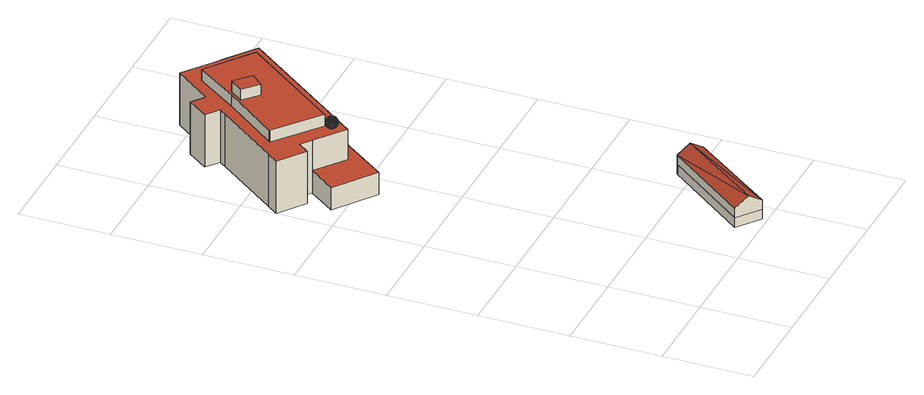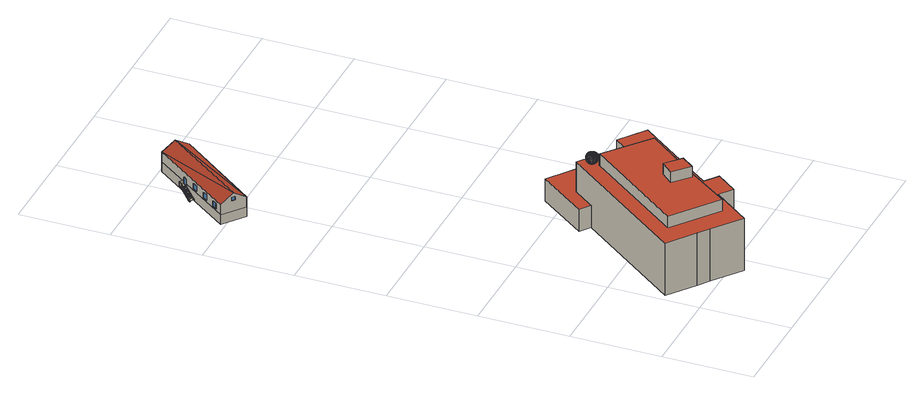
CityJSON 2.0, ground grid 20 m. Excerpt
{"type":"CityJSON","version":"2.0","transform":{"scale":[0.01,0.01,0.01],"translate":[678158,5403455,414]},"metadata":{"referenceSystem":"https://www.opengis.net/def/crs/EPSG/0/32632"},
"CityObjects":{
"building1":{"type":"Building","attributes":{"measuredHeight":6.51},"children":["building1-1"],"geometry":[{"type":"MultiSurface","lod":"3","boundaries":[[[0,1,2]],[[1,3,4]],[[5,4,3]],[[4,2,1]],[[6,7,8,9]],[[10,11,12,13]],[[14,15,16,17]],[[18,19,20,21]],[[22,23,24,25]],[[26,27,28,29,30]],[[31,32,33,34]],[[35,36,37,38]],[[39,40,41,42,43]],[[44,45,46,47]],[[48,49,50,51]],[[28,27,52,53,51,50,40,39]],[[54,55,49,48]],[[53,52,55,54]],[[3,49,55,5]],[[0,50,49,3,1],[14,19,18,15]],[[2,52,27,26,41,40,50,0],[10,7,6,11],[31,23,22,32],[36,35,45,44]],[[5,55,52,2,4]],[[42,30,29,43]],[[20,17,16,21]],[[8,13,12,9]],[[24,34,33,25]],[[37,47,46,38]],[[53,54,48,51]],[[19,14,17,20]],[[7,10,13,8]],[[23,31,34,24]],[[41,26,30,42]],[[36,44,47,37]],[[15,18,21,16]],[[11,6,9,12]],[[45,35,38,46]],[[28,39,43,29]],[[32,22,25,33]]],"semantics":{"surfaces":[{"type":"RoofSurface","klumMaterialClass":"Ceramic","klumMaterialIndex":"D201","materialUncertainty":0.3},{"type":"WallSurface"},{"type":"WallSurface","klumMaterialClass":"Brick","klumMaterialIndex":"B001","materialUncertainty":0.5},{"type":"WallSurface","klumMaterialClass":"Plaster","klumMaterialIndex":"I202","materialUncertainty":0.3},{"type":"Window","paneMaterialClass":"Glass"},{"type":"GroundSurface"},{"type":"OuterCeilingSurface"},{"type":"OuterFloorSurface"}],"values":[0,0,0,0,1,1,1,1,1,1,1,1,1,1,2,2,2,2,3,3,3,3,4,4,4,4,4,5,6,6,6,6,6,7,7,7,7,7]}}]},
"building1-1":{"type":"BuildingInstallation","attributes":{"@cityeditor:layer":"Unclassified.LoD3","materialClass":"Metal","materialName":"Aluminium","materialUncertainty":0.5,"relationToConstruction":"outside"},"parents":["building1"],"geometry":[{"type":"MultiSurface","lod":"3","boundaries":[[[56,57,28,58]],[[57,59,60,61]],[[59,62,63,64]],[[61,57,56,65,66,67,68,69,70,71,72,73,74,75,76,77,78,79,80]],[[64,81,82,28,57,59]],[[83,84,81,64,85]],[[61,39,28,57]],[[59,60,86,87,88,89,90,91,92,93,94,95,96,97,98,99,100,101,62]],[[102,95,94,93,92,91,90,89,88,87,86,60,85,103,104,105,106]],[[101,107,63,62]],[[85,64,63,107,108,109,110,102,106,105,104,103]],[[111,110,109,99,98]],[[99,109,108,100]],[[110,111,95,102]],[[85,60,59,64]],[[112,65,56,58]],[[67,113,114,115,68]],[[112,58,28,39,116,114,113,117]],[[71,116,39,61,80,79,78,77,76,75,74,73,72]],[[113,67,66,117]],[[100,108,107,101]],[[115,114,116,71]],[[117,66,65,112]],[[104,118,119,120,121,103]],[[122,123,124,105,106]],[[125,126,76,90]],[[127,125,90,128]],[[129,127,128,130]],[[128,90,76,130]],[[126,129,130,76]],[[127,129,126,125]],[[131,132,88,133]],[[132,134,78,88]],[[131,135,134,132]],[[135,131,133,136]],[[134,135,136,78]],[[133,88,78,136]],[[137,138,139,140]],[[139,94,72,140]],[[138,137,141,142]],[[138,142,94,139]],[[142,141,72,94]],[[141,137,140,72]],[[143,144,145,146]],[[145,93,73,146]],[[144,143,147,148]],[[148,147,73,93]],[[147,143,146,73]],[[144,148,93,145]],[[69,97,96,70]],[[95,111,115,71,70,96]],[[98,68,115,111]],[[97,69,68,98]],[[98,97,96,95,111]],[[69,68,115,71,70]],[[149,86,80,150]],[[151,152,150,80]],[[152,153,149,150]],[[153,152,151,154]],[[153,154,86,149]],[[154,151,80,86]],[[155,156,87,157]],[[156,158,79,87]],[[158,159,160,79]],[[155,159,158,156]],[[159,155,157,160]],[[157,87,79,160]],[[161,162,163,77]],[[162,164,165,163]],[[165,89,77,163]],[[164,166,89,165]],[[166,161,77,89]],[[164,162,161,166]],[[167,168,75,91]],[[169,170,168,167]],[[168,170,171,75]],[[170,169,172,171]],[[172,91,75,171]],[[169,167,91,172]],[[173,174,92,175]],[[176,177,178,74]],[[175,92,74,178]],[[177,173,175,178]],[[173,177,176,174]],[[174,176,74,92]],[[84,83,121,120]],[[124,123,119,118]]]}]},
"building2":{"type":"Building","attributes":{"measuredHeight":17.6},"children":["building2-1"],"geometry":[{"type":"MultiSurface","lod":"3","boundaries":[[[179,180,181,182,183,184,185,186,187,188,189,190,191,192,193,194,195,196,197,198,199,200,194,193]],[[201,202,203,204,205,206]],[[207,208,209,210,211,212,213],[214,215,216,217]],[[218,219,220,221]],[[222,223,189,188]],[[224,225,205,204]],[[226,222,188,187]],[[227,228,202,201]],[[229,226,187,186]],[[223,230,190,189]],[[230,231,191,190]],[[232,233,180,179]],[[231,234,192,191]],[[234,235,193,192]],[[235,232,179,193]],[[233,236,181,180]],[[197,212,211,198]],[[209,200,199,210]],[[215,214,219,218]],[[194,200,209,208]],[[196,195,207,213]],[[216,215,218,221]],[[195,194,208,207]],[[237,227,201,206]],[[186,185,203,202,228,229]],[[184,183,238,224,204]],[[225,237,206,205]],[[204,203,185,184]],[[239,238,183,182]],[[236,239,182,181]],[[199,198,211,210]],[[217,216,221,220]],[[197,196,213,212]],[[214,217,220,219]],[[224,238,239,236,233,232,235,234,231,230,223,222,226,229,228,227,237,225]]],"semantics":{"surfaces":[{"type":"RoofSurface"},{"type":"WallSurface"},{"type":"WallSurface","klumMaterialClass":"Plaster","klumMaterialIndex":"I101","materialUncertainty":0.5},{"type":"WallSurface","klumMaterialClass":"Plaster","klumMaterialIndex":"I101","materialUncertainty":0.3},{"type":"GroundSurface"}],"values":[0,0,0,0,1,1,1,1,1,1,1,1,1,1,1,1,1,1,1,1,1,1,1,2,2,3,2,3,3,3,2,2,2,2,4]}}]},
"building2-1":{"type":"BuildingInstallation","attributes":{"materialClass":"Metal","materialName":"Aluminium","materialUncertainty":0.3,"relationToConstruction":"outside"},"parents":["building2"],"geometry":[{"type":"MultiSurface","lod":"3","boundaries":[[[240,241,242]],[[240,243,241]],[[240,244,243]],[[240,245,244]],[[240,246,245]],[[240,247,246]],[[240,248,247]],[[240,249,248]],[[240,250,249]],[[240,251,250]],[[240,252,251]],[[240,253,252]],[[240,254,253]],[[240,255,254]],[[240,256,255]],[[240,257,256]],[[240,258,257]],[[240,259,258]],[[240,260,259]],[[240,261,260]],[[240,262,261]],[[240,263,262]],[[240,264,263]],[[240,265,264]],[[240,266,265]],[[240,267,266]],[[240,268,267]],[[240,269,268]],[[240,270,269]],[[240,271,270]],[[240,272,271]],[[240,242,272]],[[242,241,273,274]],[[241,243,275,273]],[[243,244,276,275]],[[244,245,277,276]],[[245,246,278,277]],[[246,247,279,278]],[[247,248,280,279]],[[248,249,281,280]],[[249,250,282,281]],[[250,251,283,282]],[[251,252,284,283]],[[252,253,285,284]],[[253,254,286,285]],[[254,255,287,286]],[[255,256,288,287]],[[256,257,289,288]],[[257,258,290,289]],[[258,259,291,290]],[[259,260,292,291]],[[260,261,293,292]],[[261,262,294,293]],[[262,263,295,294]],[[263,264,296,295]],[[264,265,297,296]],[[265,266,298,297]],[[266,267,299,298]],[[267,268,300,299]],[[268,269,301,300]],[[269,270,302,301]],[[270,271,303,302]],[[271,272,304,303]],[[272,242,274,304]],[[274,273,305,306]],[[273,275,307,305]],[[275,276,308,307]],[[276,277,309,308]],[[277,278,310,309]],[[278,279,311,310]],[[279,280,312,311]],[[280,281,313,312]],[[281,282,314,313]],[[282,283,315,314]],[[283,284,316,315]],[[284,285,317,316]],[[285,286,318,317]],[[286,287,319,318]],[[287,288,320,319]],[[288,289,321,320]],[[289,290,322,321]],[[290,291,323,322]],[[291,292,324,323]],[[292,293,325,324]],[[293,294,326,325]],[[294,295,327,326]],[[295,296,328,327]],[[296,297,329,328]],[[297,298,330,329]],[[298,299,331,330]],[[299,300,332,331]],[[300,301,333,332]],[[301,302,334,333]],[[302,303,335,334]],[[303,304,336,335]],[[304,274,306,336]],[[306,305,337,338]],[[305,307,339,337]],[[307,308,340,339]],[[308,309,341,340]],[[309,310,342,341]],[[310,311,343,342]],[[311,312,344,343]],[[312,313,345,344]],[[313,314,346,345]],[[314,315,347,346]],[[315,316,348,347]],[[316,317,349,348]],[[317,318,350,349]],[[318,319,351,350]],[[319,320,352,351]],[[320,321,353,352]],[[321,322,354,353]],[[322,323,355,354]],[[323,324,356,355]],[[324,325,357,356]],[[325,326,358,357]],[[326,327,359,358]],[[327,328,360,359]],[[328,329,361,360]],[[329,330,362,361]],[[330,331,363,362]],[[331,332,364,363]],[[332,333,365,364]],[[333,334,366,365]],[[334,335,367,366]],[[335,336,368,367]],[[336,306,338,368]],[[338,337,369,370]],[[337,339,371,369]],[[339,340,372,371]],[[340,341,373,372]],[[341,342,374,373]],[[342,343,375,374]],[[343,344,376,375]],[[344,345,377,376]],[[345,346,378,377]],[[346,347,379,378]],[[347,348,380,379]],[[348,349,381,380]],[[349,350,382,381]],[[350,351,383,382]],[[351,352,384,383]],[[352,353,385,384]],[[353,354,386,385]],[[354,355,387,386]],[[355,356,388,387]],[[356,357,389,388]],[[357,358,390,389]],[[358,359,391,390]],[[359,360,392,391]],[[360,361,393,392]],[[361,362,394,393]],[[362,363,395,394]],[[363,364,396,395]],[[364,365,397,396]],[[365,366,398,397]],[[366,367,399,398]],[[367,368,400,399]],[[368,338,370,400]],[[370,369,401,402]],[[369,371,403,401]],[[371,372,404,403]],[[372,373,405,404]],[[373,374,406,405]],[[374,375,407,406]],[[375,376,408,407]],[[376,377,409,408]],[[377,378,410,409]],[[378,379,411,410]],[[379,380,412,411]],[[380,381,413,412]],[[381,382,414,413]],[[382,383,415,414]],[[383,384,416,415]],[[384,385,417,416]],[[385,386,418,417]],[[386,387,419,418]],[[387,388,420,419]],[[388,389,421,420]],[[389,390,422,421]],[[390,391,423,422]],[[391,392,424,423]],[[392,393,425,424]],[[393,394,426,425]],[[394,395,427,426]],[[395,396,428,427]],[[396,397,429,428]],[[397,398,430,429]],[[398,399,431,430]],[[399,400,432,431]],[[400,370,402,432]],[[402,401,433,434]],[[401,403,435,433]],[[403,404,436,435]],[[404,405,437,436]],[[405,406,438,437]],[[406,407,439,438]],[[407,408,440,439]],[[408,409,441,440]],[[409,410,442,441]],[[410,411,443,442]],[[411,412,444,443]],[[412,413,445,444]],[[413,414,446,445]],[[414,415,447,446]],[[415,416,448,447]],[[416,417,449,448]],[[417,418,450,449]],[[418,419,451,450]],[[419,420,452,451]],[[420,421,453,452]],[[421,422,454,453]],[[422,423,455,454]],[[423,424,456,455]],[[424,425,457,456]],[[425,426,458,457]],[[426,427,459,458]],[[427,428,460,459]],[[428,429,461,460]],[[429,430,462,461]],[[430,431,463,462]],[[431,432,464,463]],[[432,402,434,464]],[[434,433,465,466]],[[433,435,467,465]],[[435,436,468,467]],[[436,437,469,468]],[[437,438,470,469]],[[438,439,471,470]],[[439,440,472,471]],[[440,441,473,472]],[[441,442,474,473]],[[442,443,475,474]],[[443,444,476,475]],[[444,445,477,476]],[[445,446,478,477]],[[446,447,479,478]],[[447,448,480,479]],[[448,449,481,480]],[[449,450,482,481]],[[450,451,483,482]],[[451,452,484,483]],[[452,453,485,484]],[[453,454,486,485]],[[454,455,487,486]],[[455,456,488,487]],[[456,457,489,488]],[[457,458,490,489]],[[458,459,491,490]],[[459,460,492,491]],[[460,461,493,492]],[[461,462,494,493]],[[462,463,495,494]],[[463,464,496,495]],[[464,434,466,496]],[[466,465,497,498]],[[465,467,499,497]],[[467,468,500,499]],[[468,469,501,500]],[[469,470,502,501]],[[470,471,503,502]],[[471,472,504,503]],[[472,473,505,504]],[[473,474,506,505]],[[474,475,507,506]],[[475,476,508,507]],[[476,477,509,508]],[[477,478,510,509]],[[478,479,511,510]],[[479,480,512,511]],[[480,481,513,512]],[[481,482,514,513]],[[482,483,515,514]],[[483,484,516,515]],[[484,485,517,516]],[[485,486,518,517]],[[486,487,519,518]],[[487,488,520,519]],[[488,489,521,520]],[[489,490,522,521]],[[490,491,523,522]],[[491,492,524,523]],[[492,493,525,524]],[[493,494,526,525]],[[494,495,527,526]],[[495,496,528,527]],[[496,466,498,528]],[[498,497,529,530]],[[497,499,531,529]],[[499,500,532,531]],[[500,501,533,532]],[[501,502,534,533]],[[502,503,535,534]],[[503,504,536,535]],[[504,505,537,536]],[[505,506,538,537]],[[506,507,539,538]],[[507,508,540,539]],[[508,509,541,540]],[[509,510,542,541]],[[510,511,543,542]],[[511,512,544,543]],[[512,513,545,544]],[[513,514,546,545]],[[514,515,547,546]],[[515,516,548,547]],[[516,517,549,548]],[[517,518,550,549]],[[518,519,551,550]],[[519,520,552,551]],[[520,521,553,552]],[[521,522,554,553]],[[522,523,555,554]],[[523,524,556,555]],[[524,525,557,556]],[[525,526,558,557]],[[526,527,559,558]],[[527,528,560,559]],[[528,498,530,560]],[[530,529,561,562]],[[529,531,563,561]],[[531,532,564,563]],[[532,533,565,564]],[[533,534,566,565]],[[534,535,567,566]],[[535,536,568,567]],[[536,537,569,568]],[[537,538,570,569]],[[538,539,571,570]],[[539,540,572,571]],[[540,541,573,572]],[[541,542,574,573]],[[542,543,575,574]],[[543,544,576,575]],[[544,545,577,576]],[[545,546,578,577]],[[546,547,579,578]],[[547,548,580,579]],[[548,549,581,580]],[[549,550,582,581]],[[550,551,583,582]],[[551,552,584,583]],[[552,553,585,584]],[[553,554,586,585]],[[554,555,587,586]],[[555,556,588,587]],[[556,557,589,588]],[[557,558,590,589]],[[558,559,591,590]],[[559,560,592,591]],[[560,530,562,592]],[[562,561,593,594]],[[561,563,595,593]],[[563,564,596,595]],[[564,565,597,596]],[[565,566,598,597]],[[566,567,599,598]],[[567,568,600,599]],[[568,569,601,600]],[[569,570,602,601]],[[570,571,603,602]],[[571,572,604,603]],[[572,573,605,604]],[[573,574,606,605]],[[574,575,607,606]],[[575,576,608,607]],[[576,577,609,608]],[[577,578,610,609]],[[578,579,611,610]],[[579,580,612,611]],[[580,581,613,612]],[[581,582,614,613]],[[582,583,615,614]],[[583,584,616,615]],[[584,585,617,616]],[[585,586,618,617]],[[586,587,619,618]],[[587,588,620,619]],[[588,589,621,620]],[[589,590,622,621]],[[590,591,623,622]],[[591,592,624,623]],[[592,562,594,624]],[[594,593,625,626]],[[593,595,627,625]],[[595,596,628,627]],[[596,597,629,628]],[[597,598,630,629]],[[598,599,631,630]],[[599,600,632,631]],[[600,601,633,632]],[[601,602,634,633]],[[602,603,635,634]],[[603,604,636,635]],[[604,605,637,636]],[[605,606,638,637]],[[606,607,639,638]],[[607,608,640,639]],[[608,609,641,640]],[[609,610,642,641]],[[610,611,643,642]],[[611,612,644,643]],[[612,613,645,644]],[[613,614,646,645]],[[614,615,647,646]],[[615,616,648,647]],[[616,617,649,648]],[[617,618,650,649]],[[618,619,651,650]],[[619,620,652,651]],[[620,621,653,652]],[[621,622,654,653]],[[622,623,655,654]],[[623,624,656,655]],[[624,594,626,656]],[[626,625,657,658]],[[625,627,659,657]],[[627,628,660,659]],[[628,629,661,660]],[[629,630,662,661]],[[630,631,663,662]],[[631,632,664,663]],[[632,633,665,664]],[[633,634,666,665]],[[634,635,667,666]],[[635,636,668,667]],[[636,637,669,668]],[[637,638,670,669]],[[638,639,671,670]],[[639,640,672,671]],[[640,641,673,672]],[[641,642,674,673]],[[642,643,675,674]],[[643,644,676,675]],[[644,645,677,676]],[[645,646,678,677]],[[646,647,679,678]],[[647,648,680,679]],[[648,649,681,680]],[[649,650,682,681]],[[650,651,683,682]],[[651,652,684,683]],[[652,653,685,684]],[[653,654,686,685]],[[654,655,687,686]],[[655,656,688,687]],[[656,626,658,688]],[[658,657,689,690]],[[657,659,691,689]],[[659,660,692,691]],[[660,661,693,692]],[[661,662,694,693]],[[662,663,695,694]],[[663,664,696,695]],[[664,665,697,696]],[[665,666,698,697]],[[666,667,699,698]],[[667,668,700,699]],[[668,669,701,700]],[[669,670,702,701]],[[670,671,703,702]],[[671,672,704,703]],[[672,673,705,704]],[[673,674,706,705]],[[674,675,707,706]],[[675,676,708,707]],[[676,677,709,708]],[[677,678,710,709]],[[678,679,711,710]],[[679,680,712,711]],[[680,681,713,712]],[[681,682,714,713]],[[682,683,715,714]],[[683,684,716,715]],[[684,685,717,716]],[[685,686,718,717]],[[686,687,719,718]],[[687,688,720,719]],[[688,658,690,720]],[[690,689,721]],[[689,691,721]],[[691,692,721]],[[692,693,721]],[[693,694,721]],[[694,695,721]],[[695,696,721]],[[696,697,721]],[[697,698,721]],[[698,699,721]],[[699,700,721]],[[700,701,721]],[[701,702,721]],[[702,703,721]],[[703,704,721]],[[704,705,721]],[[705,706,721]],[[706,707,721]],[[707,708,721]],[[708,709,721]],[[709,710,721]],[[710,711,721]],[[711,712,721]],[[712,713,721]],[[713,714,721]],[[714,715,721]],[[715,716,721]],[[716,717,721]],[[717,718,721]],[[718,719,721]],[[719,720,721]],[[720,690,721]]]}]}
},
"vertices":[
[4869,1938,547],[4630,2118,739],[3480,77,547],[4392,2299,547],[3229,269,739],[2973,467,547],[4528,1481,349],[4528,1481,471],[4519,1488,471],[4519,1488,349],[4455,1384,471],[4455,1384,349],[4446,1391,349],[4446,1391,471],[4653,2101,629],[4653,2101,565],[4639,2082,565],[4639,2082,629],[4598,2143,565],[4598,2143,629],[4584,2124,629],[4584,2124,565],[4752,1782,349],[4752,1782,471],[4742,1789,471],[4742,1789,349],[4000,774,421],[4000,774,317],[4000,774,274],[3993,778,274],[3993,778,421],[4679,1684,471],[4679,1684,349],[4669,1692,349],[4669,1692,471],[4293,1166,349],[4293,1166,471],[4288,1170,471],[4288,1170,349],[4053,845,274],[4053,845,317],[4053,845,421],[4047,849,421],[4047,849,274],[4220,1068,471],[4220,1068,349],[4215,1072,349],[4215,1072,471],[4392,2299,88],[4392,2299,317],[4869,1938,317],[4869,1938,88],[3480,77,317],[3480,77,88],[2973,467,88],[2973,467,317],
[4007,768,249],[4007,768,274],[4000,774,249],[4082,712,274],[4135,783,274],[4060,839,274],[4082,712,249],[4090,707,249],[4090,707,274],[4057,834,249],[4236,1075,99],[4258,1104,99],[4258,1104,122],[4222,1055,122],[4222,1055,124],[4240,1079,124],[4222,1055,139],[4204,1032,154],[4186,1007,169],[4168,983,184],[4150,959,199],[4132,935,214],[4114,911,229],[4096,887,244],[4078,863,259],[4090,707,360],[4000,774,360],[4143,778,356],[4143,778,360],[4143,778,274],[4153,807,259],[4171,831,244],[4189,855,229],[4207,879,214],[4225,903,199],[4243,928,184],[4261,951,169],[4279,976,154],[4297,1000,139],[4315,1024,124],[4297,1000,124],[4297,1000,122],[4333,1048,122],[4333,1048,99],[4311,1019,99],[4132,779,249],[4322,1018,124],[4223,885,207],[4225,887,206],[4293,980,148],[4295,982,147],[4139,773,249],[4319,1013,99],[4340,1042,99],[4340,1042,124],[4333,1048,124],[4049,840,249],[4250,1109,99],[4250,1109,124],[4258,1104,124],[4232,1085,124],[4229,1080,99],[4225,887,288],[4225,887,292],[4223,885,293],[4223,885,289],[4295,982,232],[4293,980,234],[4293,980,230],[4225,903,197],[4150,959,197],[4207,879,197],[4207,879,199],[4132,935,197],[4132,935,199],[4171,831,227],[4189,855,227],[4171,831,229],[4114,911,227],[4096,887,227],[4096,887,229],[4204,1032,137],[4279,976,137],[4279,976,139],[4204,1032,139],[4222,1055,137],[4297,1000,137],[4186,1007,152],[4261,951,152],[4261,951,154],[4186,1007,154],[4204,1032,152],[4279,976,152],[4135,783,259],[4060,839,259],[4078,863,257],[4060,839,257],[4135,783,257],[4153,807,257],[4153,807,242],[4171,831,242],[4153,807,244],[4096,887,242],[4078,863,242],[4078,863,244],[4132,935,212],[4114,911,212],[4114,911,214],[4189,855,212],[4189,855,214],[4207,879,212],[4243,928,182],[4168,983,182],[4225,903,182],[4150,959,182],[4150,959,184],[4225,903,184],[4243,928,167],[4261,951,167],[4243,928,169],[4186,1007,167],[4168,983,167],[4168,983,169],
[1265,10854,1268],[224,9487,1268],[26,9226,1268],[606,8787,1268],[794,9036,1268],[1023,8855,1268],[1682,8353,1268],[3834,11182,1268],[3237,11634,1268],[2995,11817,1268],[2362,12296,1268],[1726,11459,1268],[1431,11681,1268],[1084,11225,1268],[1378,11003,1268],[1593,10840,1268],[2265,11773,1268],[3277,11003,1268],[1634,8842,1268],[1627,8834,1268],[652,9632,1268],[658,9640,1268],[2271,8668,554],[2049,8836,554],[1682,8353,554],[1023,8855,554],[569,8256,554],[1470,7588,554],[2265,11773,1539],[1593,10840,1539],[658,9640,1539],[652,9632,1539],[1627,8834,1539],[1634,8842,1539],[3277,11003,1539],[1500,10607,1539],[1721,10899,1539],[2076,10578,1539],[1830,10307,1539],[1721,10899,1790],[1500,10607,1790],[1830,10307,1790],[2076,10578,1790],[2995,11817,30],[2362,12296,30],[1023,8855,30],[569,8256,30],[3237,11634,30],[2271,8668,30],[2049,8836,30],[3834,11182,30],[1726,11459,30],[1431,11681,30],[1265,10854,30],[224,9487,30],[1084,11225,30],[1378,11003,30],[26,9226,30],[1470,7588,30],[794,9036,30],[606,8787,30],
[1615,8674,1268],[1640,8679,1271],[1641,8674,1271],[1639,8683,1271],[1636,8688,1271],[1633,8692,1271],[1629,8695,1271],[1625,8697,1271],[1620,8699,1271],[1615,8699,1271],[1610,8699,1271],[1605,8697,1271],[1601,8695,1271],[1597,8692,1271],[1594,8688,1271],[1591,8683,1271],[1590,8679,1271],[1589,8674,1271],[1590,8669,1271],[1591,8664,1271],[1594,8659,1271],[1597,8655,1271],[1601,8652,1271],[1605,8650,1271],[1610,8648,1271],[1615,8648,1271],[1620,8648,1271],[1625,8650,1271],[1629,8652,1271],[1633,8655,1271],[1636,8659,1271],[1639,8664,1271],[1640,8669,1271],[1664,8683,1279],[1665,8674,1279],[1661,8693,1279],[1657,8702,1279],[1650,8709,1279],[1643,8716,1279],[1634,8720,1279],[1625,8723,1279],[1615,8724,1279],[1605,8723,1279],[1596,8720,1279],[1587,8716,1279],[1579,8709,1279],[1573,8702,1279],[1569,8693,1279],[1566,8683,1279],[1565,8674,1279],[1566,8664,1279],[1569,8654,1279],[1573,8646,1279],[1579,8638,1279],[1587,8632,1279],[1596,8627,1279],[1605,8624,1279],[1615,8623,1279],[1625,8624,1279],[1634,8627,1279],[1643,8632,1279],[1650,8638,1279],[1657,8646,1279],[1661,8654,1279],[1664,8664,1279],[1686,8688,1291],[1688,8674,1291],[1682,8702,1291],[1676,8714,1291],[1666,8725,1291],[1655,8735,1291],[1643,8741,1291],[1629,8746,1291],[1615,8747,1291],[1601,8746,1291],[1587,8741,1291],[1574,8735,1291],[1564,8725,1291],[1554,8714,1291],[1548,8702,1291],[1544,8688,1291],[1542,8674,1291],[1544,8659,1291],[1548,8646,1291],[1554,8633,1291],[1564,8622,1291],[1574,8613,1291],[1587,8606,1291],[1601,8602,1291],[1615,8600,1291],[1629,8602,1291],[1643,8606,1291],[1655,8613,1291],[1666,8622,1291],[1676,8633,1291],[1682,8646,1291],[1686,8659,1291],[1706,8692,1307],[1708,8674,1307],[1701,8709,1307],[1692,8725,1307],[1680,8740,1307],[1666,8751,1307],[1650,8760,1307],[1633,8765,1307],[1615,8767,1307],[1597,8765,1307],[1579,8760,1307],[1564,8751,1307],[1549,8740,1307],[1538,8725,1307],[1529,8709,1307],[1524,8692,1307],[1522,8674,1307],[1524,8655,1307],[1529,8638,1307],[1538,8622,1307],[1549,8608,1307],[1564,8596,1307],[1579,8587,1307],[1597,8582,1307],[1615,8580,1307],[1633,8582,1307],[1650,8587,1307],[1666,8596,1307],[1680,8608,1307],[1692,8622,1307],[1701,8638,1307],[1706,8655,1307],[1722,8695,1327],[1724,8674,1327],[1716,8716,1327],[1706,8735,1327],[1692,8751,1327],[1676,8765,1327],[1657,8775,1327],[1636,8781,1327],[1615,8783,1327],[1594,8781,1327],[1573,8775,1327],[1554,8765,1327],[1538,8751,1327],[1524,8735,1327],[1514,8716,1327],[1508,8695,1327],[1506,8674,1327],[1508,8652,1327],[1514,8632,1327],[1524,8613,1327],[1538,8596,1327],[1554,8582,1327],[1573,8572,1327],[1594,8566,1327],[1615,8564,1327],[1636,8566,1327],[1657,8572,1327],[1676,8582,1327],[1692,8596,1327],[1706,8613,1327],[1716,8632,1327],[1722,8652,1327],[1734,8697,1350],[1736,8674,1350],[1727,8720,1350],[1716,8741,1350],[1701,8760,1350],[1682,8775,1350],[1661,8786,1350],[1639,8793,1350],[1615,8796,1350],[1591,8793,1350],[1569,8786,1350],[1548,8775,1350],[1529,8760,1350],[1514,8741,1350],[1503,8720,1350],[1496,8697,1350],[1494,8674,1350],[1496,8650,1350],[1503,8627,1350],[1514,8606,1350],[1529,8587,1350],[1548,8572,1350],[1569,8561,1350],[1591,8554,1350],[1615,8552,1350],[1639,8554,1350],[1661,8561,1350],[1682,8572,1350],[1701,8587,1350],[1716,8606,1350],[1727,8627,1350],[1734,8650,1350],[1741,8699,1375],[1743,8674,1375],[1734,8723,1375],[1722,8746,1375],[1706,8765,1375],[1686,8781,1375],[1664,8793,1375],[1640,8801,1375],[1615,8803,1375],[1590,8801,1375],[1566,8793,1375],[1544,8781,1375],[1524,8765,1375],[1508,8746,1375],[1496,8723,1375],[1489,8699,1375],[1486,8674,1375],[1489,8648,1375],[1496,8624,1375],[1508,8602,1375],[1524,8582,1375],[1544,8566,1375],[1566,8554,1375],[1590,8547,1375],[1615,8544,1375],[1640,8547,1375],[1664,8554,1375],[1686,8566,1375],[1706,8582,1375],[1722,8602,1375],[1734,8624,1375],[1741,8648,1375],[1743,8699,1401],[1746,8674,1401],[1736,8724,1401],[1724,8747,1401],[1708,8767,1401],[1688,8783,1401],[1665,8796,1401],[1641,8803,1401],[1615,8806,1401],[1589,8803,1401],[1565,8796,1401],[1542,8783,1401],[1522,8767,1401],[1506,8747,1401],[1494,8724,1401],[1486,8699,1401],[1484,8674,1401],[1486,8648,1401],[1494,8623,1401],[1506,8600,1401],[1522,8580,1401],[1542,8564,1401],[1565,8552,1401],[1589,8544,1401],[1615,8542,1401],[1641,8544,1401],[1665,8552,1401],[1688,8564,1401],[1708,8580,1401],[1724,8600,1401],[1736,8623,1401],[1743,8648,1401],[1741,8699,1427],[1743,8674,1427],[1734,8723,1427],[1722,8746,1427],[1706,8765,1427],[1686,8781,1427],[1664,8793,1427],[1640,8801,1427],[1615,8803,1427],[1590,8801,1427],[1566,8793,1427],[1544,8781,1427],[1524,8765,1427],[1508,8746,1427],[1496,8723,1427],[1489,8699,1427],[1486,8674,1427],[1489,8648,1427],[1496,8624,1427],[1508,8602,1427],[1524,8582,1427],[1544,8566,1427],[1566,8554,1427],[1590,8547,1427],[1615,8544,1427],[1640,8547,1427],[1664,8554,1427],[1686,8566,1427],[1706,8582,1427],[1722,8602,1427],[1734,8624,1427],[1741,8648,1427],[1734,8697,1452],[1736,8674,1452],[1727,8720,1452],[1716,8741,1452],[1701,8760,1452],[1682,8775,1452],[1661,8786,1452],[1639,8793,1452],[1615,8796,1452],[1591,8793,1452],[1569,8786,1452],[1548,8775,1452],[1529,8760,1452],[1514,8741,1452],[1503,8720,1452],[1496,8697,1452],[1494,8674,1452],[1496,8650,1452],[1503,8627,1452],[1514,8606,1452],[1529,8587,1452],[1548,8572,1452],[1569,8561,1452],[1591,8554,1452],[1615,8552,1452],[1639,8554,1452],[1661,8561,1452],[1682,8572,1452],[1701,8587,1452],[1716,8606,1452],[1727,8627,1452],[1734,8650,1452],[1722,8695,1474],[1724,8674,1474],[1716,8716,1474],[1706,8735,1474],[1692,8751,1474],[1676,8765,1474],[1657,8775,1474],[1636,8781,1474],[1615,8783,1474],[1594,8781,1474],[1573,8775,1474],[1554,8765,1474],[1538,8751,1474],[1524,8735,1474],[1514,8716,1474],[1508,8695,1474],[1506,8674,1474],[1508,8652,1474],[1514,8632,1474],[1524,8613,1474],[1538,8596,1474],[1554,8582,1474],[1573,8572,1474],[1594,8566,1474],[1615,8564,1474],[1636,8566,1474],[1657,8572,1474],[1676,8582,1474],[1692,8596,1474],[1706,8613,1474],[1716,8632,1474],[1722,8652,1474],[1706,8692,1495],[1708,8674,1495],[1701,8709,1495],[1692,8725,1495],[1680,8740,1495],[1666,8751,1495],[1650,8760,1495],[1633,8765,1495],[1615,8767,1495],[1597,8765,1495],[1579,8760,1495],[1564,8751,1495],[1549,8740,1495],[1538,8725,1495],[1529,8709,1495],[1524,8692,1495],[1522,8674,1495],[1524,8655,1495],[1529,8638,1495],[1538,8622,1495],[1549,8608,1495],[1564,8596,1495],[1579,8587,1495],[1597,8582,1495],[1615,8580,1495],[1633,8582,1495],[1650,8587,1495],[1666,8596,1495],[1680,8608,1495],[1692,8622,1495],[1701,8638,1495],[1706,8655,1495],[1686,8688,1511],[1688,8674,1511],[1682,8702,1511],[1676,8714,1511],[1666,8725,1511],[1655,8735,1511],[1643,8741,1511],[1629,8746,1511],[1615,8747,1511],[1601,8746,1511],[1587,8741,1511],[1574,8735,1511],[1564,8725,1511],[1554,8714,1511],[1548,8702,1511],[1544,8688,1511],[1542,8674,1511],[1544,8659,1511],[1548,8646,1511],[1554,8633,1511],[1564,8622,1511],[1574,8613,1511],[1587,8606,1511],[1601,8602,1511],[1615,8600,1511],[1629,8602,1511],[1643,8606,1511],[1655,8613,1511],[1666,8622,1511],[1676,8633,1511],[1682,8646,1511],[1686,8659,1511],[1664,8683,1523],[1665,8674,1523],[1661,8693,1523],[1657,8702,1523],[1650,8709,1523],[1643,8716,1523],[1634,8720,1523],[1625,8723,1523],[1615,8724,1523],[1605,8723,1523],[1596,8720,1523],[1587,8716,1523],[1579,8709,1523],[1573,8702,1523],[1569,8693,1523],[1566,8683,1523],[1565,8674,1523],[1566,8664,1523],[1569,8654,1523],[1573,8646,1523],[1579,8638,1523],[1587,8632,1523],[1596,8627,1523],[1605,8624,1523],[1615,8623,1523],[1625,8624,1523],[1634,8627,1523],[1643,8632,1523],[1650,8638,1523],[1657,8646,1523],[1661,8654,1523],[1664,8664,1523],[1640,8679,1531],[1641,8674,1531],[1639,8683,1531],[1636,8688,1531],[1633,8692,1531],[1629,8695,1531],[1625,8697,1531],[1620,8699,1531],[1615,8699,1531],[1610,8699,1531],[1605,8697,1531],[1601,8695,1531],[1597,8692,1531],[1594,8688,1531],[1591,8683,1531],[1590,8679,1531],[1589,8674,1531],[1590,8669,1531],[1591,8664,1531],[1594,8659,1531],[1597,8655,1531],[1601,8652,1531],[1605,8650,1531],[1610,8648,1531],[1615,8648,1531],[1620,8648,1531],[1625,8650,1531],[1629,8652,1531],[1633,8655,1531],[1636,8659,1531],[1639,8664,1531],[1640,8669,1531],[1615,8674,1533]
]}
